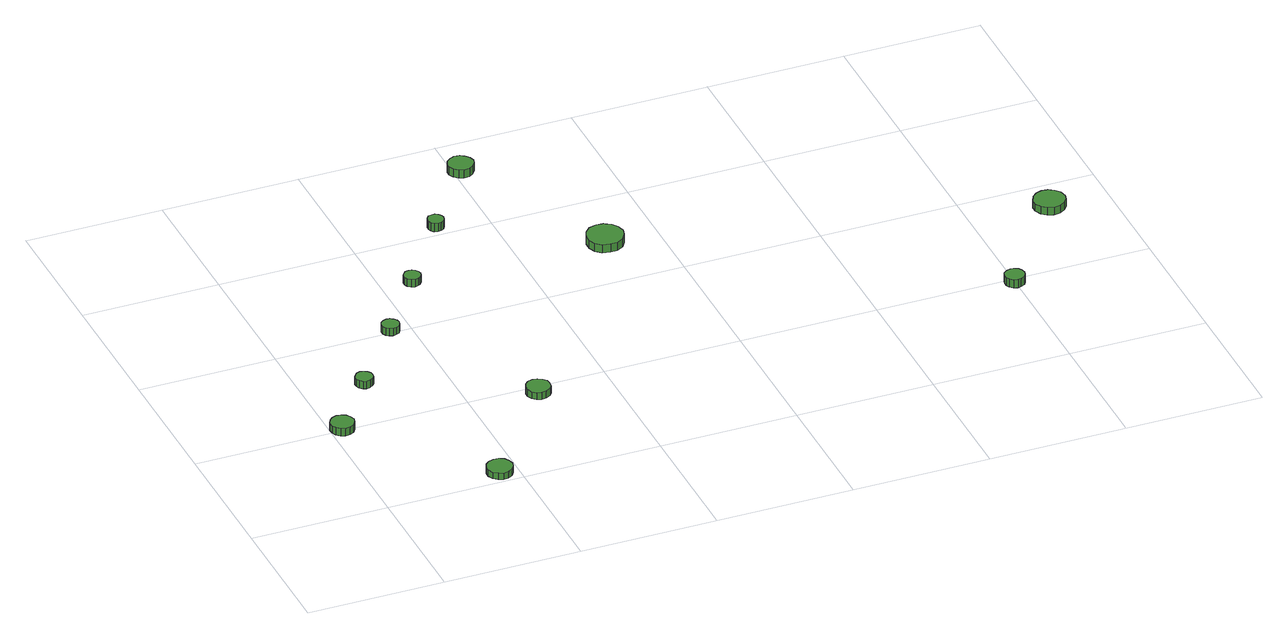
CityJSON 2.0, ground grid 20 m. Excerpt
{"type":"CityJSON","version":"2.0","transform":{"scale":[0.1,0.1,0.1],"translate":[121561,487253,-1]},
"CityObjects":{
"tree1":{"type":"SolitaryVegetationObject","attributes":{"function":"something"},"geometry":[{"type":"MultiSurface","lod":"1","boundaries":[[[0,1,2,3,4,5,6,7,8,9,10,11,12,13,14]],[[15,16,17,18,19,20,21,22,23,24,25,26,27,28,29]],[[0,29,28,1]],[[1,28,27,2]],[[2,27,26,3]],[[3,26,25,4]],[[4,25,24,5]],[[5,24,23,6]],[[6,23,22,7]],[[7,22,21,8]],[[8,21,20,9]],[[9,20,19,10]],[[10,19,18,11]],[[11,18,17,12]],[[12,17,16,13]],[[13,16,15,14]],[[14,15,29,0]]]}]},
"tree2":{"type":"SolitaryVegetationObject","attributes":{"function":"something"},"geometry":[{"type":"MultiSurface","lod":"1","boundaries":[[[30,31,32,33,34,35,36,37,38,39,40,41,42,43,44]],[[45,46,47,48,49,50,51,52,53,54,55,56,57,58,59]],[[30,59,58,31]],[[31,58,57,32]],[[32,57,56,33]],[[33,56,55,34]],[[34,55,54,35]],[[35,54,53,36]],[[36,53,52,37]],[[37,52,51,38]],[[38,51,50,39]],[[39,50,49,40]],[[40,49,48,41]],[[41,48,47,42]],[[42,47,46,43]],[[43,46,45,44]],[[44,45,59,30]]]}]},
"tree3":{"type":"SolitaryVegetationObject","attributes":{"function":"something"},"geometry":[{"type":"MultiSurface","lod":"1","boundaries":[[[60,61,62,63,64,65,66,67,68,69,70,71,72,73,74]],[[75,76,77,78,79,80,81,82,83,84,85,86,87,88,89]],[[60,89,88,61]],[[61,88,87,62]],[[62,87,86,63]],[[63,86,85,64]],[[64,85,84,65]],[[65,84,83,66]],[[66,83,82,67]],[[67,82,81,68]],[[68,81,80,69]],[[69,80,79,70]],[[70,79,78,71]],[[71,78,77,72]],[[72,77,76,73]],[[73,76,75,74]],[[74,75,89,60]]]}]},
"tree4":{"type":"SolitaryVegetationObject","attributes":{"function":"something"},"geometry":[{"type":"MultiSurface","lod":"1","boundaries":[[[90,91,92,93,94,95,96,97,98,99,100,101,102,103,104]],[[105,106,107,108,109,110,111,112,113,114,115,116,117,118,119]],[[90,119,118,91]],[[91,118,117,92]],[[92,117,116,93]],[[93,116,115,94]],[[94,115,114,95]],[[95,114,113,96]],[[96,113,112,97]],[[97,112,111,98]],[[98,111,110,99]],[[99,110,109,100]],[[100,109,108,101]],[[101,108,107,102]],[[102,107,106,103]],[[103,106,105,104]],[[104,105,119,90]]]}]},
"tree5":{"type":"SolitaryVegetationObject","attributes":{"function":"something"},"geometry":[{"type":"MultiSurface","lod":"1","boundaries":[[[120,121,122,123,124,125,126,127,128,129,130,131,132,133,134]],[[135,136,137,138,139,140,141,142,143,144,145,146,147,148,149]],[[120,149,148,121]],[[121,148,147,122]],[[122,147,146,123]],[[123,146,145,124]],[[124,145,144,125]],[[125,144,143,126]],[[126,143,142,127]],[[127,142,141,128]],[[128,141,140,129]],[[129,140,139,130]],[[130,139,138,131]],[[131,138,137,132]],[[132,137,136,133]],[[133,136,135,134]],[[134,135,149,120]]]}]},
"tree6":{"type":"SolitaryVegetationObject","attributes":{"function":"something"},"geometry":[{"type":"MultiSurface","lod":"1","boundaries":[[[150,151,152,153,154,155,156,157,158,159,160,161,162,163,164]],[[165,166,167,168,169,170,171,172,173,174,175,176,177,178,179]],[[150,179,178,151]],[[151,178,177,152]],[[152,177,176,153]],[[153,176,175,154]],[[154,175,174,155]],[[155,174,173,156]],[[156,173,172,157]],[[157,172,171,158]],[[158,171,170,159]],[[159,170,169,160]],[[160,169,168,161]],[[161,168,167,162]],[[162,167,166,163]],[[163,166,165,164]],[[164,165,179,150]]]}]},
"tree7":{"type":"SolitaryVegetationObject","attributes":{"function":"something"},"geometry":[{"type":"MultiSurface","lod":"1","boundaries":[[[180,181,182,183,184,185,186,187,188,189,190,191,192,193,194]],[[195,196,197,198,199,200,201,202,203,204,205,206,207,208,209]],[[180,209,208,181]],[[181,208,207,182]],[[182,207,206,183]],[[183,206,205,184]],[[184,205,204,185]],[[185,204,203,186]],[[186,203,202,187]],[[187,202,201,188]],[[188,201,200,189]],[[189,200,199,190]],[[190,199,198,191]],[[191,198,197,192]],[[192,197,196,193]],[[193,196,195,194]],[[194,195,209,180]]]}]},
"tree8":{"type":"SolitaryVegetationObject","attributes":{"function":"something"},"geometry":[{"type":"MultiSurface","lod":"1","boundaries":[[[210,211,212,213,214,215,216,217,218,219,220,221,222,223,224]],[[225,226,227,228,229,230,231,232,233,234,235,236,237,238,239]],[[210,239,238,211]],[[211,238,237,212]],[[212,237,236,213]],[[213,236,235,214]],[[214,235,234,215]],[[215,234,233,216]],[[216,233,232,217]],[[217,232,231,218]],[[218,231,230,219]],[[219,230,229,220]],[[220,229,228,221]],[[221,228,227,222]],[[222,227,226,223]],[[223,226,225,224]],[[224,225,239,210]]]}]},
"tree9":{"type":"SolitaryVegetationObject","attributes":{"function":"something"},"geometry":[{"type":"MultiSurface","lod":"1","boundaries":[[[240,241,242,243,244,245,246,247,248,249,250,251,252,253,254]],[[255,256,257,258,259,260,261,262,263,264,265,266,267,268,269]],[[240,269,268,241]],[[241,268,267,242]],[[242,267,266,243]],[[243,266,265,244]],[[244,265,264,245]],[[245,264,263,246]],[[246,263,262,247]],[[247,262,261,248]],[[248,261,260,249]],[[249,260,259,250]],[[250,259,258,251]],[[251,258,257,252]],[[252,257,256,253]],[[253,256,255,254]],[[254,255,269,240]]]}]},
"tree10":{"type":"SolitaryVegetationObject","attributes":{"function":"something"},"geometry":[{"type":"MultiSurface","lod":"1","boundaries":[[[270,271,272,273,274,275,276,277,278,279,280,281,282,283,284]],[[285,286,287,288,289,290,291,292,293,294,295,296,297,298,299]],[[270,299,298,271]],[[271,298,297,272]],[[272,297,296,273]],[[273,296,295,274]],[[274,295,294,275]],[[275,294,293,276]],[[276,293,292,277]],[[277,292,291,278]],[[278,291,290,279]],[[279,290,289,280]],[[280,289,288,281]],[[281,288,287,282]],[[282,287,286,283]],[[283,286,285,284]],[[284,285,299,270]]]}]},
"tree11":{"type":"SolitaryVegetationObject","attributes":{"function":"something"},"geometry":[{"type":"MultiSurface","lod":"1","boundaries":[[[300,301,302,303,304,305,306,307,308,309,310,311,312,313,314]],[[315,316,317,318,319,320,321,322,323,324,325,326,327,328,329]],[[300,329,328,301]],[[301,328,327,302]],[[302,327,326,303]],[[303,326,325,304]],[[304,325,324,305]],[[305,324,323,306]],[[306,323,322,307]],[[307,322,321,308]],[[308,321,320,309]],[[309,320,319,310]],[[310,319,318,311]],[[311,318,317,312]],[[312,317,316,313]],[[313,316,315,314]],[[314,315,329,300]]]}]}
},
"vertices":[
[35,204,18],[33,211,18],[29,217,18],[23,220,18],[16,221,18],[9,219,18],[4,214,18],[1,208,18],[1,200,18],[4,194,18],[9,189,18],[16,187,18],[23,188,18],[29,191,18],[33,197,18],[33,197,6],[29,191,6],[23,188,6],[16,187,6],[9,189,6],[4,194,6],[1,200,6],[1,208,6],[4,214,6],[9,219,6],[16,221,6],[23,220,6],[29,217,6],[33,211,6],[35,204,6],
[101,297,18],[100,302,18],[97,306,18],[92,309,18],[87,310,18],[82,308,18],[78,304,18],[76,300,18],[76,294,18],[78,290,18],[82,286,18],[87,284,18],[92,285,18],[97,288,18],[100,292,18],[100,292,6],[97,288,6],[92,285,6],[87,284,6],[82,286,6],[78,290,6],[76,294,6],[76,300,6],[78,304,6],[82,308,6],[87,310,6],[92,309,6],[97,306,6],[100,302,6],[101,297,6],
[193,24,16],[191,31,16],[187,38,16],[180,42,16],[172,42,16],[165,40,16],[159,35,16],[156,28,16],[156,20,16],[159,13,16],[165,8,16],[172,5,16],[180,6,16],[187,10,16],[191,16,16],[191,16,6],[187,10,6],[180,6,6],[172,5,6],[165,8,6],[159,13,6],[156,20,6],[156,28,6],[159,35,6],[165,40,6],[172,42,6],[180,42,6],[187,38,6],[191,31,6],[193,24,6],
[184,404,18],[183,409,18],[180,413,18],[175,416,18],[170,417,18],[165,415,18],[161,412,18],[159,407,18],[159,402,18],[161,397,18],[165,394,18],[170,392,18],[175,393,18],[180,395,18],[183,399,18],[183,399,6],[180,395,6],[175,393,6],[170,392,6],[165,394,6],[161,397,6],[159,402,6],[159,407,6],[161,412,6],[165,415,6],[170,417,6],[175,416,6],[180,413,6],[183,409,6],[184,404,6],
[315,187,17],[314,194,17],[310,199,17],[303,203,17],[296,204,17],[289,202,17],[284,197,17],[281,190,17],[281,183,17],[284,176,17],[289,171,17],[296,169,17],[303,170,17],[310,174,17],[314,179,17],[314,179,6],[310,174,6],[303,170,6],[296,169,6],[289,171,6],[284,176,6],[281,183,6],[281,190,6],[284,197,6],[289,202,6],[296,204,6],[303,203,6],[310,199,6],[314,194,6],[315,187,6],
[257,505,18],[256,510,18],[253,514,18],[249,517,18],[244,517,18],[239,516,18],[235,512,18],[233,508,18],[233,503,18],[235,498,18],[239,495,18],[244,493,18],[249,494,18],[253,496,18],[256,500,18],[256,500,6],[253,496,6],[249,494,6],[244,493,6],[239,495,6],[235,498,6],[233,503,6],[233,508,6],[235,512,6],[239,516,6],[244,517,6],[249,517,6],[253,514,6],[256,510,6],[257,505,6],
[335,611,25],[334,616,25],[331,620,25],[327,623,25],[322,623,25],[317,622,25],[314,618,25],[312,614,25],[312,609,25],[314,604,25],[317,601,25],[322,599,25],[327,600,25],[331,602,25],[334,607,25],[334,607,12],[331,602,12],[327,600,12],[322,599,12],[317,601,12],[314,604,12],[312,609,12],[312,614,12],[314,618,12],[317,622,12],[322,623,12],[327,623,12],[331,620,12],[334,616,12],[335,611,12],
[426,725,26],[424,733,26],[419,739,26],[413,743,26],[405,744,26],[398,741,26],[392,736,26],[389,729,26],[389,722,26],[392,715,26],[398,710,26],[405,707,26],[413,708,26],[419,712,26],[424,718,26],[424,718,13],[419,712,13],[413,708,13],[405,707,13],[398,710,13],[392,715,13],[389,722,13],[389,729,13],[392,736,13],[398,741,13],[405,744,13],[413,743,13],[419,739,13],[424,733,13],[426,725,13],
[548,490,24],[545,501,24],[539,509,24],[529,515,24],[519,516,24],[508,513,24],[500,505,24],[496,495,24],[496,484,24],[500,474,24],[508,467,24],[519,464,24],[529,465,24],[539,470,24],[545,479,24],[545,479,11],[539,470,11],[529,465,11],[519,464,11],[508,467,11],[500,474,11],[496,484,11],[496,495,11],[500,505,11],[508,513,11],[519,516,11],[529,515,11],[539,509,11],[545,501,11],[548,490,11],
[1012,188,22],[1011,194,22],[1008,199,22],[1002,202,22],[997,203,22],[991,201,22],[986,197,22],[984,191,22],[984,186,22],[986,180,22],[991,176,22],[997,174,22],[1002,175,22],[1008,178,22],[1011,183,22],[1011,183,9],[1008,178,9],[1002,175,9],[997,174,9],[991,176,9],[986,180,9],[984,186,9],[984,191,9],[986,197,9],[991,201,9],[997,203,9],[1002,202,9],[1008,199,9],[1011,194,9],[1012,188,9],
[1135,342,23],[1133,352,23],[1127,359,23],[1119,364,23],[1110,365,23],[1101,362,23],[1094,356,23],[1090,347,23],[1090,338,23],[1094,329,23],[1101,323,23],[1110,320,23],[1119,321,23],[1127,326,23],[1133,333,23],[1133,333,11],[1127,326,11],[1119,321,11],[1110,320,11],[1101,323,11],[1094,329,11],[1090,338,11],[1090,347,11],[1094,356,11],[1101,362,11],[1110,365,11],[1119,364,11],[1127,359,11],[1133,352,11],[1135,342,11]
]}
